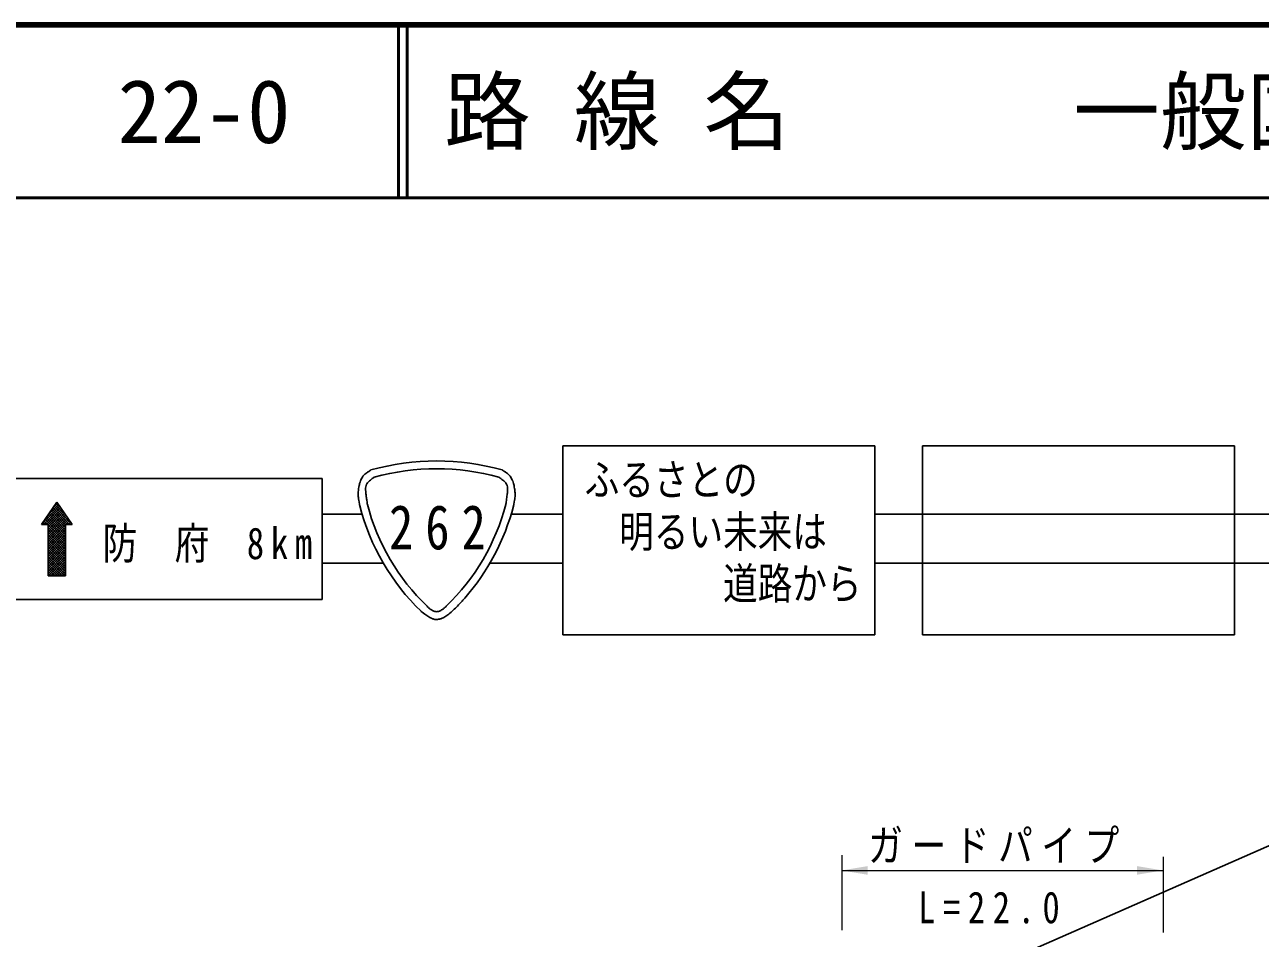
# Model space of a CAD drawing. Units: millimetres, scale not verified. Extents: x 40000 to 680000, y 20000 to 380000.
# Drawn here: x 156147 to 227536, y 327229 to 380000 of the extents above; entities that cross this region are included whole.
import ezdxf
from ezdxf.enums import TextEntityAlignment as Align

# ---------------------------------------------------------------- set-up
doc = ezdxf.new("R2010")
doc.units = ezdxf.units.MM
doc.header["$LTSCALE"] = 1000
for name, color, linetype, lineweight in [('M-STR-HTXT', 7, 'Continuous', 13), ('M-STR-STRC', 7, 'Continuous', 25), ('M-TTL', 2, 'Continuous', 140), ('M-TTL-LINE', 7, 'Continuous', 50)]:
    doc.layers.add(name, color=color, linetype=linetype, lineweight=lineweight)
doc.layers.add('M-TTL-TXT', color=7, linetype='Continuous')
doc.styles.add('ＭＳ ゴシック', font='')
doc.styles.get('ＭＳ ゴシック').set_extended_font_data('MS Gothic')

msp = doc.modelspace()

# ---------------------------------------------------------------- hatches: boundary and pattern name
at = {"layer": 'M-STR-HTXT'}
for points in [[(204849, 331399), (203349, 331149), (204849, 330899)], [(220412, 330899), (221912, 331149), (220412, 331399)]]:
    msp.add_hatch(color=256, dxfattribs=at).paths.add_polyline_path(points)
at = {"layer": 'M-STR-STRC'}
h = msp.add_hatch(dxfattribs=at)
h.set_pattern_fill('USER', color=256, style=0, pattern_type=2)
h.set_pattern_definition([(45, (781697, 367177), (-70.7128, 70.7128), []), (135, (781697, 367177), (-70.71634, -70.71634), [])])
h.paths.add_polyline_path([(158504, 351137), (158889, 351137), (158003, 352412), (157117, 351137), (157502, 351137), (157502, 348168), (158504, 348168)])

# ---------------------------------------------------------------- linework, layer by layer
at = {"layer": 'M-STR-HTXT'}
for p, q in [((203349, 332030), (203349, 327689)), ((221921, 331925), (221921, 327568)), ((203349, 331149), (221912, 331149))]:
    msp.add_line(p, q, dxfattribs=at)
at = {"layer": 'M-STR-STRC'}
for p, q in [((187240, 355677), (205256, 355677)), ((187240, 344752), (187240, 355677)), ((205256, 355677), (205256, 344752)), ((208025, 355677), (226041, 355677)), ((208025, 344752), (208025, 355677)), ((226041, 355677), (226041, 344752)), ((155239, 353792), (173334, 353792)), ((173334, 353792), (173334, 346793)), ((158003, 352412), (157117, 351137)), ((158003, 352412), (158889, 351137)), ((173334, 351734), (175634, 351734)), ((184257, 351734), (187240, 351734)), ((205256, 351734), (252140, 351734)), ((157502, 351137), (157117, 351137)), ((157502, 351137), (157502, 348168)), ((158504, 351137), (158504, 348168)), ((158504, 351137), (158889, 351137)), ((176864, 348902), (173334, 348902)), ((187240, 348902), (183027, 348902)), ((252140, 348902), (205256, 348902)), ((157502, 348168), (158504, 348168)), ((260269, 346718), (87195, 270777)), ((173334, 346793), (155239, 346793)), ((205256, 344752), (187240, 344752)), ((226041, 344752), (208025, 344752))]:
    msp.add_line(p, q, dxfattribs=at)
for centre, radius, start, end in [((179946, 340711), 14089, 74.37436, 105.62533), ((179946, 340711), 13639, 74.69511, 105.30489), ((188111, 355469), 13024, 194.53156, 225.907), ((188111, 355469), 12574, 194.63957, 226.12), ((171780, 355469), 12574, 313.88, 345.36043), ((171780, 355469), 13024, 318.73123, 345.42803)]:
    msp.add_arc(centre, radius, start, end, dxfattribs=at)
for points, knots in [([(175504, 352201), (175504, 352202), (175504, 352203), (175504, 352203), (175504, 352204), (175503, 352208), (175503, 352209), (175503, 352211), (175502, 352215), (175502, 352217), (175502, 352219), (175501, 352224), (175501, 352226), (175494, 352269), (175473, 352399), (175466, 352442), (175460, 352476), (175442, 352576), (175437, 352610), (175433, 352638), (175420, 352724), (175418, 352753), (175415, 352782), (175410, 352868), (175411, 352896), (175412, 352948), (175422, 353103), (175429, 353155), (175436, 353211), (175468, 353380), (175483, 353435), (175497, 353489), (175549, 353650), (175571, 353701), (175591, 353747), (175665, 353876), (175692, 353917), (175704, 353935), (175749, 353982), (175764, 353997), (175781, 354013), (175833, 354056), (175851, 354069), (175872, 354085), (175937, 354131), (175959, 354146), (175987, 354165), (176069, 354222), (176096, 354241), (176100, 354244), (176112, 354252), (176116, 354255), (176120, 354257), (176130, 354265), (176134, 354267), (176136, 354269), (176144, 354274), (176146, 354276), (176147, 354277), (176150, 354279), (176151, 354279)], [0, 0, 0, 0, 1, 1, 1, 2, 2, 2, 3, 3, 3, 4, 4, 4, 5, 5, 5, 6, 6, 6, 7, 7, 7, 8, 8, 8, 9, 9, 9, 10, 10, 10, 11, 11, 11, 12, 12, 12, 13, 13, 13, 14, 14, 14, 15, 15, 15, 16, 16, 16, 17, 17, 17, 18, 18, 18, 19, 19, 19, 20, 20, 20, 20]), ([(184385, 352192), (184385, 352193), (184385, 352195), (184386, 352195), (184386, 352197), (184387, 352201), (184387, 352203), (184387, 352205), (184388, 352212), (184389, 352214), (184389, 352216), (184391, 352224), (184391, 352226), (184399, 352269), (184423, 352398), (184430, 352441), (184436, 352474), (184454, 352575), (184459, 352608), (184463, 352637), (184474, 352724), (184476, 352752), (184479, 352781), (184482, 352867), (184481, 352896), (184479, 352948), (184468, 353104), (184461, 353155), (184453, 353212), (184421, 353380), (184407, 353436), (184393, 353490), (184342, 353650), (184319, 353701), (184300, 353747), (184226, 353876), (184199, 353917), (184188, 353935), (184143, 353982), (184127, 353997), (184111, 354013), (184059, 354055), (184041, 354069), (184020, 354085), (183954, 354131), (183932, 354146), (183905, 354165), (183823, 354222), (183795, 354241), (183791, 354244), (183779, 354252), (183775, 354255), (183772, 354257), (183761, 354265), (183758, 354267), (183755, 354269), (183748, 354274), (183745, 354276), (183744, 354277), (183742, 354279), (183741, 354279)], [0, 0, 0, 0, 1, 1, 1, 2, 2, 2, 3, 3, 3, 4, 4, 4, 5, 5, 5, 6, 6, 6, 7, 7, 7, 8, 8, 8, 9, 9, 9, 10, 10, 10, 11, 11, 11, 12, 12, 12, 13, 13, 13, 14, 14, 14, 15, 15, 15, 16, 16, 16, 17, 17, 17, 18, 18, 18, 19, 19, 19, 20, 20, 20, 20]), ([(175946, 352291), (175944, 352304), (175938, 352342), (175937, 352355), (175932, 352387), (175918, 352484), (175914, 352516), (175908, 352559), (175891, 352687), (175885, 352729), (175879, 352773), (175862, 352905), (175857, 352949), (175853, 352987), (175841, 353102), (175840, 353141), (175839, 353173), (175843, 353273), (175849, 353305), (175855, 353336), (175885, 353427), (175901, 353454), (175919, 353487), (175988, 353574), (176013, 353602), (176032, 353623), (176096, 353678), (176118, 353696), (176139, 353714), (176204, 353765), (176226, 353782), (176243, 353794), (176294, 353831), (176311, 353843), (176318, 353848), (176339, 353862), (176346, 353866)], [0, 0, 0, 0, 1, 1, 1, 2, 2, 2, 3, 3, 3, 4, 4, 4, 5, 5, 5, 6, 6, 6, 7, 7, 7, 8, 8, 8, 9, 9, 9, 10, 10, 10, 11, 11, 11, 12, 12, 12, 12]), ([(183946, 352291), (183948, 352304), (183953, 352342), (183955, 352355), (183960, 352387), (183973, 352484), (183978, 352516), (183984, 352559), (184001, 352687), (184007, 352729), (184012, 352773), (184029, 352905), (184034, 352949), (184038, 352987), (184050, 353102), (184051, 353141), (184052, 353173), (184049, 353273), (184043, 353305), (184037, 353336), (184006, 353427), (183991, 353454), (183973, 353487), (183903, 353574), (183879, 353602), (183860, 353623), (183796, 353678), (183774, 353696), (183753, 353714), (183687, 353765), (183665, 353782), (183649, 353794), (183597, 353831), (183580, 353843), (183573, 353848), (183553, 353862), (183546, 353866)], [0, 0, 0, 0, 1, 1, 1, 2, 2, 2, 3, 3, 3, 4, 4, 4, 5, 5, 5, 6, 6, 6, 7, 7, 7, 8, 8, 8, 9, 9, 9, 10, 10, 10, 11, 11, 11, 12, 12, 12, 12]), ([(179049, 346115), (179049, 346115), (179050, 346115), (179050, 346115), (179050, 346114), (179051, 346113), (179052, 346113), (179052, 346113), (179054, 346111), (179055, 346111), (179056, 346110), (179058, 346109), (179058, 346108), (179112, 346069), (179274, 345948), (179329, 345909), (179373, 345879), (179508, 345789), (179554, 345763), (179593, 345741), (179712, 345685), (179753, 345672), (179791, 345661), (179907, 345641), (179946, 345642), (179987, 345642), (180109, 345662), (180148, 345673), (180193, 345686), (180323, 345742), (180364, 345764), (180412, 345790), (180549, 345879), (180592, 345911), (180643, 345948), (180787, 346067), (180833, 346108), (180888, 346157), (181045, 346310), (181096, 346361), (181144, 346410), (181286, 346561), (181332, 346611), (181367, 346649), (181469, 346764), (181503, 346803), (181517, 346818), (181556, 346863), (181569, 346879)], [0, 0, 0, 0, 1, 1, 1, 2, 2, 2, 3, 3, 3, 4, 4, 4, 5, 5, 5, 6, 6, 6, 7, 7, 7, 8, 8, 8, 9, 9, 9, 10, 10, 10, 11, 11, 11, 12, 12, 12, 13, 13, 13, 14, 14, 14, 15, 15, 15, 16, 16, 16, 16]), ([(179396, 346406), (179405, 346396), (179433, 346366), (179443, 346357), (179467, 346335), (179541, 346268), (179568, 346249), (179601, 346225), (179706, 346157), (179744, 346141), (179782, 346125), (179904, 346092), (179946, 346092), (179987, 346092), (180109, 346125), (180148, 346141), (180186, 346157), (180290, 346225), (180324, 346249), (180351, 346268), (180424, 346335), (180449, 346357), (180459, 346366), (180487, 346396), (180496, 346406)], [0, 0, 0, 0, 1, 1, 1, 2, 2, 2, 3, 3, 3, 4, 4, 4, 5, 5, 5, 6, 6, 6, 7, 7, 7, 8, 8, 8, 8])]:
    msp.add_open_spline(points, degree=3, knots=knots, dxfattribs=at)
at = {"layer": 'M-TTL'}
msp.add_line((680000, 380000), (40000, 380000), dxfattribs=at)
at = {"layer": 'M-TTL-LINE'}
for p, q in [((177750, 380000), (177750, 370000)), ((178250, 380000), (178250, 370000)), ((40000, 370000), (680000, 370000))]:
    msp.add_line(p, q, dxfattribs=at)

# ---------------------------------------------------------------- texts
at = {"layer": 'M-STR-HTXT', "char_height": 1833, "attachment_point": 8, "style": 'ＭＳ ゴシック'}
for s, insert in [('\\T1.25;\\W0.8;ガードパイプ', (212388, 331569)), ('\\T1.44;\\W0.8;\u3000L=22.0', (210638, 328069))]:
    msp.add_mtext(s, dxfattribs=dict(at, insert=insert))
at = {"layer": 'M-STR-STRC', "style": 'ＭＳ ゴシック', "width": 0.8}
for s, p in [('ふるさとの', (188498, 352256)), ('\u3000明るい未来は', (188498, 349256)), ('\u3000\u3000\u3000\u3000道路から', (188498, 346256))]:
    msp.add_text(s, height=1833, dxfattribs=at).set_placement(p, align=Align.BOTTOM_LEFT)
at = {"layer": 'M-STR-STRC', "attachment_point": 7, "style": 'ＭＳ ゴシック'}
for s, insert, char_height in [('\\T1.5;\\W0.8;262', (177199, 349652), 2566), ('\\T1.39;\\W0.8;防\\~府\\~8km', (160648, 348923), 1833)]:
    msp.add_mtext(s, dxfattribs=dict(at, insert=insert, char_height=char_height))
at = {"layer": 'M-TTL-TXT', "style": 'ＭＳ ゴシック'}
for s, p in [('路 線 名', (180380, 375000)), ('一般国道\u3000262号', (216734, 375000)), ('22-0', (161521, 375000))]:
    msp.add_text(s, height=3666, dxfattribs=at).set_placement(p, align=Align.MIDDLE_LEFT)

doc.saveas('drawing.dxf')
